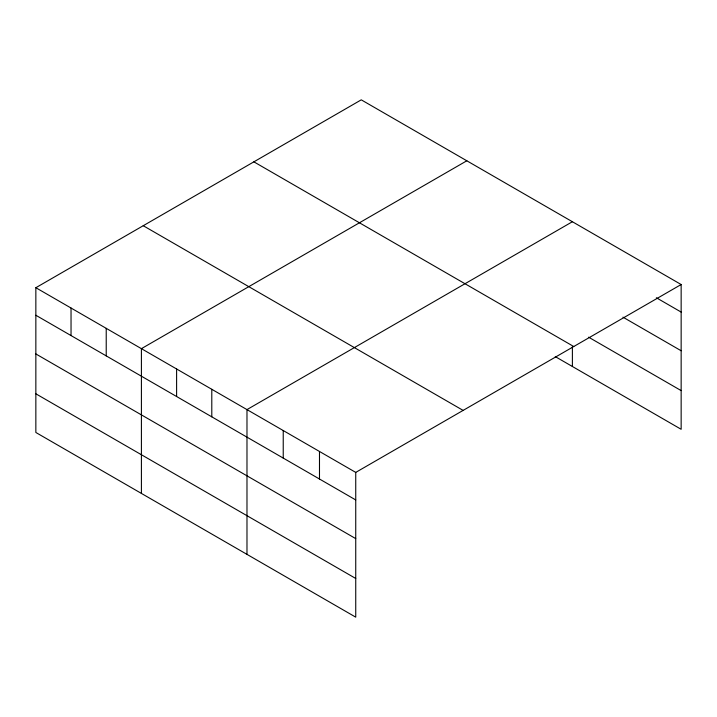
<?xml version="1.0" encoding="UTF-8"?>
<svg xmlns="http://www.w3.org/2000/svg" width="717" height="717" viewBox="0 0 717 717"><rect width="100%" height="100%" fill="white"/><g stroke="black" fill="none" stroke-linecap="round" stroke-linejoin="round"><path stroke-width="1.08" d="M355.74 538.628L355.74 472.404L35.85 287.714L35.85 432.476L355.74 617.158L355.74 538.628L35.85 353.938M555.272 356.609L681.15 429.286L681.15 284.524L361.26 99.842L35.85 287.714M466.821 160.787L141.41 348.659L141.41 493.421M572.39 221.732L246.98 409.604L246.98 554.366M355.74 472.404L681.15 284.524M656.342 297.752L681.15 312.074M622.956 317.156L681.15 350.756M588.603 337.178L681.15 390.604M253.872 161.836L573.761 346.526M143.239 225.712L463.128 410.402M35.85 315.256L355.74 499.946M35.85 393.794L355.74 578.476M572.39 346.598L572.39 366.495M319.486 451.468L319.486 479.019M283.233 430.541L283.233 458.082M211.793 389.295L211.793 416.837M176.606 368.977L176.606 396.519M106.224 328.341L106.224 355.892M71.037 308.032L71.037 335.574"/></g></svg>
